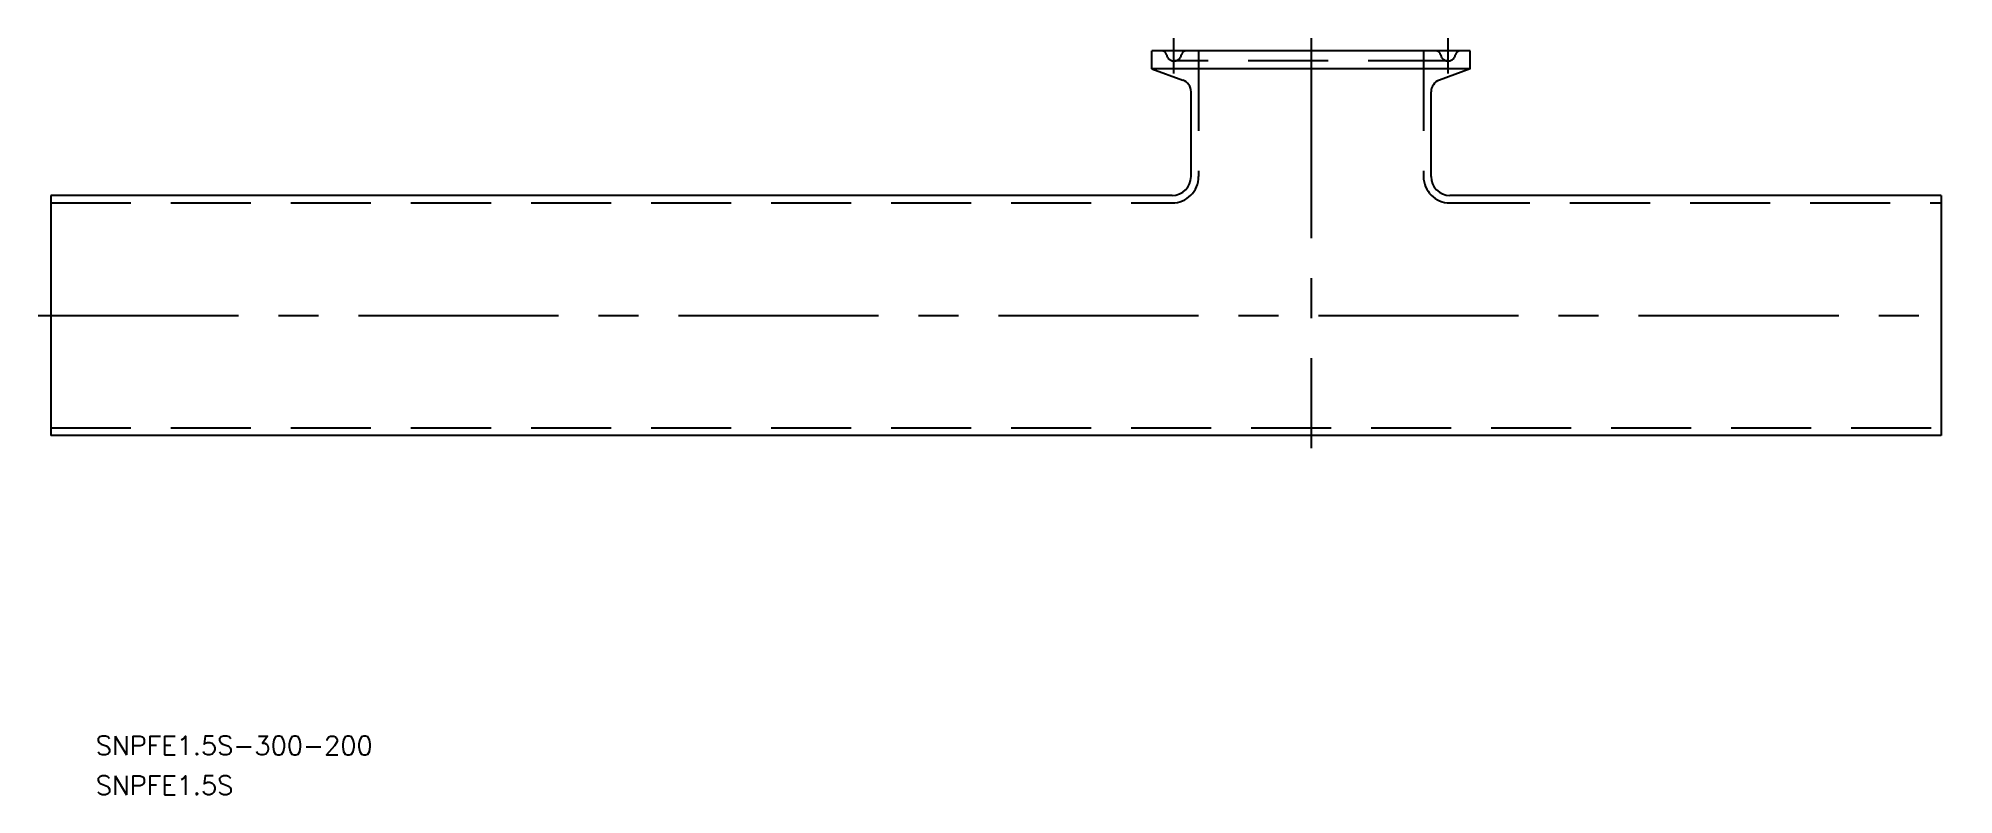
# Model space of a CAD drawing. Extents: x -302 to 2, y -76 to 44.
import ezdxf

# ---------------------------------------------------------------- set-up
doc = ezdxf.new("R2010")
doc.units = 0
doc.linetypes.add('CENTER', pattern=[50.8, 31.75, -6.35, 6.35, -6.35])
doc.linetypes.add('DASHED', pattern=[19.05, 12.7, -6.35])
doc.layers.get('0').update_dxf_attribs({"linetype": 'CONTINUOUS'})
doc.layers.add('CENTER', color=1, linetype='CENTER')
doc.styles.get("Standard").update_dxf_attribs({"font": 'txt.shx', "height": 3, "bigfont": 'bigfont.shx'})

msp = doc.modelspace()

# ---------------------------------------------------------------- linework, layer by layer
at = {"color": 7, "linetype": 'CONTINUOUS'}
for p, q in [((-74.75, 42), (-125.25, 42)), ((-125.25, 39.15), (-125.25, 42)), ((-74.75, 39.15), (-74.75, 42)), ((-74.75, 39.15), (-125.25, 39.15)), ((-125.25, 39.15), (-120.37, 37.37)), ((-74.75, 39.15), (-79.63, 37.37)), ((-119.05, 22.05), (-119.05, 35.49)), ((-80.95, 22.05), (-80.95, 35.49)), ((-300, 19.05), (-300, -19.05)), ((-122.05, 19.05), (-300, 19.05)), ((0, 19.05), (-77.95, 19.05)), ((0, 19.05), (0, -19.05)), ((0, -19.05), (-300, -19.05))]:
    msp.add_line(p, q, dxfattribs=at)
at = {"color": 3, "linetype": 'DASHED'}
for p, q in [((-78.25, 40.4), (-121.75, 40.4)), ((-117.85, 42), (-117.85, 22.05)), ((-82.15, 42), (-82.15, 22.05)), ((-300, 17.85), (-122.05, 17.85)), ((-77.95, 17.85), (0, 17.85)), ((-300, -17.85), (0, -17.85))]:
    msp.add_line(p, q, dxfattribs=at)
for centre, radius, start, end in [((-123.71, 41.2), 0.8, 11.537, 90), ((-121.75, 41.6), 1.2, 191.537, 348.463), ((-119.79, 41.2), 0.8, 90, 168.463), ((-80.21, 41.2), 0.8, 11.537, 90), ((-78.25, 41.6), 1.2, 191.537, 348.463), ((-76.29, 41.2), 0.8, 90, 168.463), ((-122.05, 22.05), 4.2, 270, 0), ((-77.95, 22.05), 4.2, 180, 270)]:
    msp.add_arc(centre, radius, start, end, dxfattribs=at)
at = {"color": 7, "linetype": 'CONTINUOUS'}
for centre, radius, start, end in [((-121.05, 35.49), 2, 0, 70), ((-78.95, 35.49), 2, 110, 180), ((-122.05, 22.05), 3, 270, 0), ((-77.95, 22.05), 3, 180, 270)]:
    msp.add_arc(centre, radius, start, end, dxfattribs=at)
at = {"layer": 'CENTER', "color": 1, "linetype": 'CENTER'}
for p, q in [((-121.75, 38.4), (-121.75, 44)), ((-100, 44), (-100, -21.05)), ((-78.25, 38.4), (-78.25, 44)), ((-302, 0), (2, 0))]:
    msp.add_line(p, q, dxfattribs=at)

# ---------------------------------------------------------------- texts
at = {"color": 7, "linetype": 'CONTINUOUS'}
for s, p in [('SNPFE1.5S-300-200', (-292.9, -69.79)), ('SNPFE1.5S', (-292.9, -76.1))]:
    msp.add_text(s, height=3, dxfattribs=at).set_placement(p)

doc.saveas('drawing.dxf')
